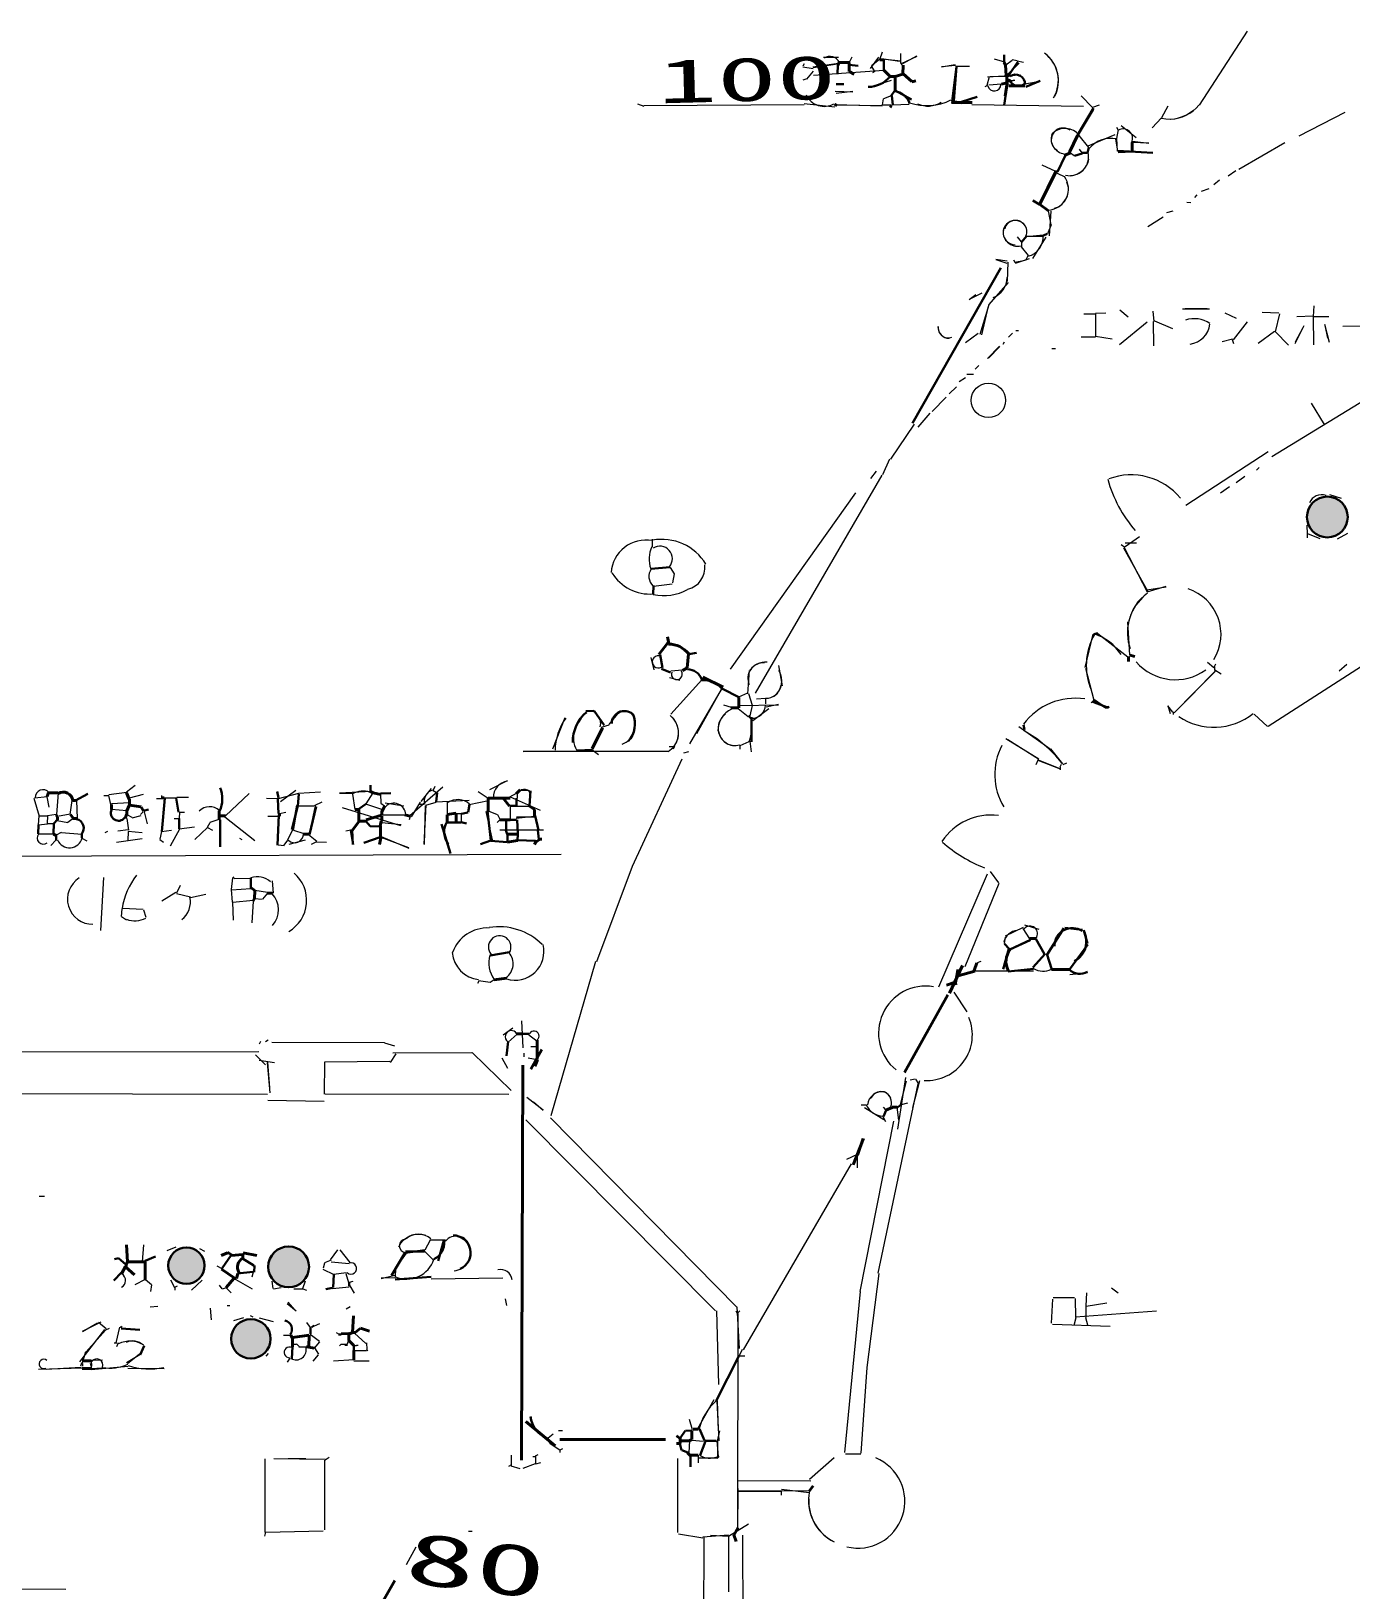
# Model space of a CAD drawing. Header units: millimetres. Extents: x -23299 to 140949, y -27274 to 87783.
# Drawn here: x 46110 to 63551, y 22168 to 42758 of the extents above; entities that cross this region are included whole.
import ezdxf

# ---------------------------------------------------------------- set-up
doc = ezdxf.new("R2010")
doc.units = ezdxf.units.MM
for name, color, linetype, lineweight in [('A_MED', 9, 'CONTINUOUS', 20), ('A_THIN', 8, 'CONTINUOUS', 15), ('P_LEADER', 140, 'CONTINUOUS', 20), ('P_NOMARK', 6, 'CONTINUOUS', 35), ('P_R', 5, 'CONTINUOUS', 40), ('P_SIZE', 140, 'CONTINUOUS', 13), ('SYM', 4, 'CONTINUOUS', 25), ('TEXT_SHAPE', 7, 'CONTINUOUS', 30)]:
    doc.layers.add(name, color=color, linetype=linetype, lineweight=lineweight)
doc.styles.add('JP', font='msgothic.ttc')

msp = doc.modelspace()

# ---------------------------------------------------------------- hatches: boundary and pattern name
at = {"layer": 'TEXT_SHAPE'}
h = msp.add_hatch(color=7, dxfattribs=at)
h.dxf.hatch_style = 1
edge = h.paths.add_edge_path()
edge.add_arc((63240, 36340), 269, 0, 360)
h = msp.add_hatch(color=7, dxfattribs=at)
h.dxf.hatch_style = 1
edge = h.paths.add_edge_path()
edge.add_arc((48162, 26450), 240, 0, 360)
h = msp.add_hatch(color=7, dxfattribs=at)
h.dxf.hatch_style = 1
edge = h.paths.add_edge_path()
edge.add_arc((49513, 26434), 270, 0, 360)
h = msp.add_hatch(color=7, dxfattribs=at)
h.dxf.hatch_style = 1
edge = h.paths.add_edge_path()
edge.add_arc((49014, 25483), 260, 0, 360)

# ---------------------------------------------------------------- linework, layer by layer
at = {"layer": 'A_MED', "lineweight": 20}
for p, q in [((57357, 42483), (57322, 42381)), ((57599, 42464), (57599, 42330)), ((57599, 42464), (57599, 42345)), ((57815, 42422), (57608, 42327)), ((57812, 42427), (57625, 42326)), ((56778, 42332), (56439, 42282)), ((56767, 42323), (56445, 42273)), ((56449, 42175), (57378, 42241)), ((56956, 42413), (56920, 42346)), ((57308, 42413), (57200, 42267)), ((57323, 42386), (57215, 42300)), ((57260, 42224), (57227, 42206)), ((58323, 42315), (58140, 42282)), ((58326, 42303), (58140, 42286)), ((58327, 42294), (58513, 42294)), ((58327, 42294), (58513, 42294)), ((57474, 42106), (57177, 42013)), ((56970, 41954), (56735, 41962)), ((56970, 41960), (56750, 41937)), ((57370, 41864), (57356, 41784)), ((57478, 41903), (57376, 41865)), ((57359, 41783), (57478, 41783)), ((57715, 41791), (57495, 41780)), ((60223, 41780), (60137, 41748)), ((61049, 41615), (60926, 41482)), ((61133, 41767), (61049, 41613)), ((60432, 41389), (60077, 41237)), ((60474, 41459), (60453, 41341)), ((60455, 41492), (60473, 41458)), ((60516, 41512), (60715, 41353)), ((60439, 41338), (60467, 41175)), ((60454, 41340), (60463, 41175)), ((60660, 41292), (60881, 41281)), ((60667, 41306), (60881, 41277)), ((59845, 41151), (59896, 41117)), ((60660, 41177), (60932, 41153)), ((59670, 40884), (59773, 40836)), ((59198, 39979), (59197, 39911)), ((59486, 40047), (59262, 40047)), ((59486, 40064), (59266, 40042)), ((59519, 40039), (59345, 39755)), ((59194, 39908), (59285, 39794)), ((59284, 39790), (59250, 39728)), ((57781, 37567), (57466, 37103)), ((57452, 37103), (57362, 36896)), ((55685, 34013), (57358, 36891)), ((61947, 36740), (61830, 36654)), ((60759, 36076), (60567, 35948)), ((60548, 35933), (60866, 35354)), ((60554, 35937), (60861, 35353)), ((60717, 35996), (60569, 35996)), ((54555, 35674), (54606, 35590)), ((54583, 35451), (54334, 35424)), ((54609, 35588), (54585, 35469)), ((60601, 34957), (60627, 34515)), ((60143, 34791), (60036, 34350)), ((54299, 34485), (54338, 34320)), ((54684, 34181), (54546, 34217)), ((54717, 34316), (54564, 34302)), ((54974, 34191), (54566, 33736)), ((54974, 34190), (54566, 33736)), ((60045, 34343), (60155, 33920)), ((61757, 34301), (61234, 33769)), ((61748, 34362), (61747, 34311)), ((61753, 34320), (61838, 34270)), ((55577, 34012), (55459, 33959)), ((53747, 33599), (53894, 33780)), ((53904, 33785), (54039, 33760)), ((55453, 33810), (55584, 33703)), ((55858, 33804), (55647, 33649)), ((55817, 33938), (55816, 33870)), ((60153, 33920), (60119, 33886)), ((53163, 33687), (52999, 33272)), ((53647, 33564), (53750, 33595)), ((62451, 33574), (62274, 33736)), ((55596, 33372), (55478, 33319)), ((54526, 33244), (52612, 33242)), ((54596, 33289), (54529, 33237)), ((59414, 33129), (59710, 33015)), ((59793, 33088), (59744, 33067)), ((51443, 32781), (51422, 32731)), ((52403, 32857), (52168, 32737)), ((50187, 32690), (50357, 32691)), ((50358, 32680), (50386, 32475)), ((50625, 32698), (50531, 32550)), ((50544, 32547), (50752, 32476)), ((50728, 32679), (50731, 32560)), ((50733, 32558), (50778, 32524)), ((50787, 32566), (51036, 32524)), ((51252, 32574), (51131, 32378)), ((51325, 32537), (51301, 32016)), ((51460, 32567), (51321, 32528)), ((51424, 32729), (51475, 32697)), ((51457, 32579), (51898, 32601)), ((51610, 32577), (51609, 32407)), ((52153, 32591), (51899, 32538)), ((52019, 32716), (52151, 32627)), ((52840, 32462), (52446, 32640)), ((52533, 32679), (52533, 32628)), ((52576, 32731), (52695, 32728)), ((50994, 32262), (50224, 32499)), ((50745, 32407), (51050, 32407)), ((50745, 32407), (51050, 32407)), ((51317, 32526), (51304, 32015)), ((51728, 32424), (51795, 32424)), ((52121, 32450), (52201, 32074)), ((52152, 32460), (52271, 32411)), ((52303, 32339), (52269, 32305)), ((52274, 32409), (52308, 32341)), ((52440, 32526), (52439, 32339)), ((52761, 32384), (52521, 32357)), ((52761, 32373), (52524, 32373)), ((50354, 32206), (50269, 32188)), ((50743, 32303), (50999, 32277)), ((50730, 32110), (51097, 31976)), ((50734, 32119), (51100, 31967)), ((52539, 32066), (52800, 32066)), ((53115, 31882), (45491, 31856)), ((47067, 31576), (47028, 30877)), ((59221, 30917), (58981, 30801)), ((59218, 30903), (59302, 30767)), ((59240, 30954), (59428, 30895)), ((58981, 30789), (58970, 30704)), ((53567, 30467), (52979, 28429)), ((58562, 30346), (59358, 30346)), ((58579, 30346), (59019, 30346)), ((58663, 30468), (58612, 30450)), ((59839, 30297), (60070, 30321)), ((52175, 30191), (52023, 30214)), ((52227, 30226), (52177, 30192)), ((52474, 29588), (52348, 29496)), ((52534, 29507), (52416, 29403)), ((52688, 29501), (52793, 29421)), ((50929, 29249), (50855, 29135)), ((49077, 29235), (49208, 29103)), ((49228, 29134), (49264, 28734)), ((52332, 29194), (52404, 29058)), ((52679, 29194), (52797, 29173)), ((49237, 28636), (49983, 28625)), ((57125, 28540), (57378, 28381)), ((57366, 28422), (57400, 28354)), ((57368, 28542), (57402, 28508)), ((56948, 27795), (55520, 25339)), ((51396, 26276), (52345, 26288)), ((60389, 26158), (60475, 26092)), ((59608, 26006), (59590, 25689)), ((59898, 26023), (59616, 26025)), ((59916, 25767), (59910, 26017)), ((60058, 26091), (60047, 25921)), ((60324, 25953), (60052, 25910)), ((55423, 25852), (55440, 25819)), ((55438, 25905), (55466, 25354)), ((55450, 25819), (55447, 22994)), ((59894, 25662), (59921, 25766)), ((60981, 25848), (59914, 25769)), ((60042, 25765), (60072, 25668)), ((60050, 25921), (60049, 25767)), ((60370, 25646), (59608, 25674)), ((55270, 24859), (55511, 25347)), ((55133, 24677), (54917, 24294)), ((55172, 24658), (55198, 24136)), ((55177, 24663), (55188, 24270)), ((54808, 24424), (54845, 24284)), ((54811, 24134), (54800, 23981)), ((54841, 24145), (54994, 24131)), ((52740, 23931), (52774, 23931)), ((54937, 23913), (55183, 23913)), ((52450, 23814), (52417, 23797)), ((52842, 23845), (52774, 23827)), ((56397, 23473), (55449, 23474)), ((56028, 23499), (56391, 23455)), ((55449, 23471), (55446, 22990)), ((55453, 23471), (56024, 23471)), ((55327, 22876), (55592, 23041)), ((46567, 22171), (42061, 22187))]:
    msp.add_line(p, q, dxfattribs=at)
for centre, radius, start, end in [((56591, 42027), 262, 204.9895, 298.7929), ((57947, 42497), 722, 251.5905, 296.2603), ((57963, 42090), 321, 244.4472, 302.8078), ((60542, 41342), 125, 335.9582, 119.7979), ((59836, 41098), 249, 256.8697, 13.5231), ((59831, 41114), 263, 272.9456, 349.596), ((59540, 40674), 279, 273.0544, 35.9942), ((59147, 40110), 193, 167.5046, 284.0607), ((59115, 40097), 160, 21.2675, 269.3258), ((59120, 40110), 149, 336.7607, 164.9636), ((54655, 35785), 378, 154.4372, 199.8629), ((54418, 35790), 166, 319.573, 122.5739), ((54446, 35555), 172, 145.1126, 226.3185), ((60872, 34381), 818, 150.3334, 203.3544), ((55785, 34210), 203, 85.2845, 204.3216), ((54643, 34264), 71.7, 158.3783, 32.808), ((55782, 34175), 249, 303.9, 33.6216), ((53475, 33620), 162, 341.8225, 101.5163), ((55642, 33854), 171, 265.6167, 359.4065), ((53807, 33237), 774, 144.8438, 178.4572), ((53657, 33432), 381, 122.282, 207.6479), ((53823, 33591), 271, 290.7441, 36.606), ((54374, 33488), 292, 318.1502, 51.7661), ((54375, 33488), 292, 322.7218, 51.8443), ((55418, 33549), 229, 124.4972, 263.0604), ((55178, 33557), 458, 336.5458, 15.5744), ((59666, 32938), 821, 152.2714, 211.3933), ((52428, 32640), 210, 95.7891, 183.3912), ((52629, 32657), 85.7, 351.6571, 133.6955), ((50903, 32402), 157, 1.9196, 134.814), ((51445, 32589), 142, 98.345, 198.1915), ((51748, 32374), 233, 48.4966, 124.129), ((58796, 31625), 778, 82.8854, 146.447), ((59311, 30836), 100, 321.8692, 140.3804), ((52302, 30659), 149, 330.2731, 220.5457), ((59160, 30682), 198, 95.309, 168.5349), ((52542, 30453), 384, 164.8195, 215.4239), ((52256, 30437), 224, 306.0668, 40.4345), ((59485, 30595), 254, 239.5131, 295.3901), ((52456, 29474), 81.2, 28.7376, 232.9038), ((52758, 29485), 64.8, 305.8013, 154.7505), ((57361, 28546), 202, 82.9432, 171.9908), ((57340, 28604), 145, 23.5569, 157.9862), ((57322, 28602), 158, 340.1053, 65.9675), ((55693, 24088), 785, 132.5496, 165.3783), ((55082, 24183), 276, 239.3903, 289.9126), ((56996, 23349), 613, 168.577, 243.4197), ((56984, 23340), 598, 177.3338, 244.0176)]:
    msp.add_arc(centre, radius, start, end, dxfattribs=at)
at = {"layer": 'A_THIN', "lineweight": 15}
for p, q in [((62182, 42758), (61547, 41780)), ((56327, 42329), (56309, 42296)), ((56310, 42289), (56447, 42266)), ((56443, 42229), (56359, 42126)), ((56583, 42413), (56779, 42413)), ((57215, 42291), (57256, 42224)), ((57355, 42392), (57610, 42365)), ((57381, 42391), (57584, 42363)), ((57601, 42346), (57618, 42312)), ((56360, 42128), (56309, 42111)), ((59985, 41902), (60137, 41749)), ((60019, 41765), (58544, 41785)), ((63472, 41683), (62864, 41372)), ((59955, 41380), (60085, 41222)), ((59961, 41201), (59997, 41152)), ((62070, 40934), (62677, 41286)), ((59469, 40991), (59646, 40907)), ((61814, 40791), (61742, 40727)), ((62031, 40915), (61930, 40844)), ((61517, 40595), (61483, 40561)), ((61674, 40676), (61572, 40642)), ((59549, 40386), (59584, 40199)), ((59585, 40381), (59565, 40055)), ((61200, 40380), (61116, 40359)), ((61385, 40498), (61436, 40497)), ((59590, 40199), (59541, 40079)), ((61072, 40303), (60870, 40175)), ((59140, 40041), (59193, 39975)), ((64459, 38326), (62506, 37134)), ((58201, 37924), (58017, 37734)), ((57987, 37714), (57828, 37527)), ((63026, 37846), (63199, 37562)), ((62458, 37199), (61371, 36491)), ((57277, 36945), (57203, 36847)), ((62151, 36876), (62034, 36790)), ((62339, 36996), (62305, 36961)), ((57006, 36661), (55350, 34332)), ((54319, 36048), (54318, 35946)), ((60517, 35977), (60566, 35941)), ((61107, 35421), (60855, 35347)), ((61109, 35414), (60855, 35372)), ((60605, 34488), (60207, 34797)), ((64116, 34641), (62458, 33574)), ((61657, 34423), (61741, 34353)), ((61763, 34397), (61745, 34363)), ((55598, 34313), (55579, 34006)), ((55988, 34380), (56037, 34110)), ((61756, 34302), (61216, 33754)), ((54816, 33342), (55232, 34062)), ((54909, 33482), (55232, 34066)), ((55592, 34009), (55639, 33855)), ((55260, 33860), (55362, 33828)), ((55461, 33850), (55986, 33860)), ((55637, 33851), (55609, 33714)), ((55698, 33937), (55816, 33945)), ((55987, 33865), (55824, 33827)), ((61127, 33845), (61195, 33760)), ((61132, 33850), (61165, 33744)), ((59165, 33574), (59577, 33276)), ((61203, 33766), (61203, 33732)), ((55608, 33378), (55624, 33240)), ((58992, 33415), (59426, 33145)), ((59016, 33402), (59423, 33147)), ((53324, 33246), (52612, 33239)), ((53521, 33267), (53607, 33201)), ((54544, 33308), (54611, 33308)), ((54614, 33307), (54596, 33273)), ((54798, 33239), (54730, 33221)), ((55475, 33325), (55475, 33274)), ((59580, 33278), (59739, 33080)), ((54710, 33139), (54055, 31724)), ((59420, 33137), (59388, 33068)), ((59419, 33131), (59703, 33019)), ((59724, 33070), (59706, 33036)), ((59709, 33035), (59709, 33001)), ((51116, 32395), (51550, 32774)), ((51398, 32755), (51258, 32580)), ((50608, 32714), (50187, 32690)), ((51305, 32544), (51237, 32540)), ((52520, 32688), (52434, 32638)), ((51121, 32389), (51105, 32338)), ((51795, 32424), (51795, 32305)), ((52524, 32521), (52693, 32518)), ((52879, 32202), (52303, 32202)), ((54053, 31725), (53581, 30463)), ((58743, 31622), (58101, 30128)), ((58783, 31655), (58895, 31508)), ((58900, 31499), (58451, 30396)), ((52025, 30210), (52007, 30176)), ((58305, 30062), (58478, 29804)), ((52612, 29326), (52597, 29684)), ((49118, 29276), (45501, 29272)), ((49142, 29411), (49124, 29377)), ((49242, 29427), (49209, 29409)), ((50782, 29393), (49291, 29397)), ((50782, 29394), (50912, 29355)), ((50888, 29261), (51934, 29268)), ((51939, 29264), (52452, 28765)), ((52620, 29258), (52620, 29207)), ((52713, 29343), (52798, 29343)), ((49326, 29129), (49123, 29162)), ((49233, 29139), (49259, 28798)), ((49985, 29139), (49983, 28714)), ((50849, 29146), (49985, 29137)), ((57827, 28850), (57298, 26349)), ((57566, 28253), (57670, 28935)), ((57673, 28887), (57593, 28579)), ((57725, 28905), (57792, 28917)), ((57851, 28893), (57759, 28536)), ((57798, 28913), (57836, 28850)), ((44749, 28726), (49234, 28715)), ((52423, 28713), (49996, 28714)), ((52660, 28678), (52877, 28507)), ((52747, 28615), (52876, 28506)), ((57080, 28576), (57148, 28576)), ((57551, 28542), (57573, 28372)), ((57690, 28595), (57606, 28575)), ((52647, 28375), (55154, 25853)), ((52974, 28401), (55435, 25903)), ((57507, 28357), (57063, 26110)), ((57025, 27917), (56887, 27852)), ((57025, 27912), (57028, 27742)), ((46217, 27370), (46285, 27370)), ((57312, 26346), (57154, 25104)), ((57066, 26109), (56860, 23982)), ((55169, 25854), (55192, 24878)), ((55476, 25853), (55442, 25819)), ((55456, 25258), (55541, 25258)), ((57155, 25104), (57076, 23972)), ((52941, 24168), (52964, 24100)), ((53010, 24223), (52943, 24171)), ((52968, 24102), (53095, 24015)), ((53081, 24271), (53131, 24271)), ((55172, 24135), (55191, 23931)), ((55205, 24269), (55177, 24132)), ((55180, 24135), (55180, 23924)), ((49199, 23898), (49197, 22927)), ((49996, 23888), (49319, 23898)), ((49742, 23897), (49505, 23898)), ((50047, 23914), (49995, 23881)), ((52452, 23948), (52452, 23812)), ((52807, 23951), (52773, 23933)), ((52774, 23931), (52774, 23829)), ((53096, 24016), (53096, 23982)), ((53131, 24031), (53098, 24013)), ((54652, 23901), (54654, 22926)), ((54926, 23947), (54925, 23845)), ((56722, 23912), (56397, 23627)), ((56874, 23964), (57077, 23964)), ((49989, 23880), (49989, 22961)), ((52450, 23807), (52569, 23772)), ((52773, 23832), (52607, 23771)), ((55449, 23505), (55449, 23471)), ((55453, 23610), (56415, 23608)), ((56024, 23471), (56024, 23420)), ((49208, 22929), (49192, 22878)), ((49969, 22943), (49212, 22925)), ((54664, 22906), (54986, 22853)), ((54999, 22871), (54984, 18876)), ((54989, 22869), (55326, 22895)), ((55090, 22888), (55327, 22876)), ((55327, 22875), (55324, 22143)), ((55327, 22871), (55324, 22143)), ((55527, 18909), (55514, 22891)), ((51193, 22732), (51065, 22497))]:
    msp.add_line(p, q, dxfattribs=at)
for centre, radius, start, end in [((56668, 42290), 135, 25.2166, 124.5189), ((61154, 42082), 485, 257.6434, 311.1509), ((61144, 42114), 519, 272.821, 320.249), ((59749, 41321), 158, 54.4545, 241.8355), ((59793, 41338), 203, 164.5226, 261.823), ((59775, 41232), 241, 45.2691, 137.7515), ((60381, 40962), 380, 78.605, 138.8417), ((59564, 40664), 255, 286.2425, 23.0853), ((60648, 36055), 842, 39.4689, 110.6171), ((62001, 37290), 1722, 195.2121, 220.9822), ((54234, 35576), 460, 79.8364, 176.0827), ((54445, 35363), 682, 31.2902, 100.4474), ((54720, 35673), 295, 283.1425, 6.9172), ((54285, 35905), 583, 211.2064, 274.6273), ((54463, 36007), 705, 259.2818, 297.2861), ((61233, 34813), 635, 132.5816, 199.4635), ((61194, 34852), 585, 124.3316, 169.6004), ((61208, 34793), 627, 327.8866, 72.2705), ((59958, 34170), 658, 32.4277, 72.1412), ((54398, 34426), 79.5, 80.6197, 301.2321), ((55825, 34148), 275, 87.8673, 142.7186), ((61232, 34874), 684, 220.7221, 305.9995), ((55818, 34151), 206, 269.7041, 348.3409), ((55499, 33519), 313, 115.077, 181.3143), ((59909, 33089), 857, 81.5609, 143.14), ((61742, 34389), 827, 235.6785, 308.7647), ((55411, 33538), 217, 186.6182, 286.8969), ((58447, 32093), 1625, 37.8233, 61.0128), ((50494, 32444), 276, 69.6367, 120.2255), ((59340, 33350), 1761, 227.7521, 249.0153), ((52140, 30421), 490, 87.5232, 160.0944), ((52292, 30116), 811, 45.1619, 99.1811), ((52508, 30601), 379, 252.39, 13.8752), ((52065, 30618), 391, 184.8265, 264.0153), ((57038, 23337), 619, 256.0699, 67.7651)]:
    msp.add_arc(centre, radius, start, end, dxfattribs=at)
at = {"layer": 'P_LEADER', "lineweight": 20}
for p, q in [((56324, 41802), (56733, 41760)), ((56326, 41786), (54208, 41774)), ((56736, 41788), (57359, 41772)), ((56766, 41784), (57359, 41777))]:
    msp.add_line(p, q, dxfattribs=at)
at = {"layer": 'P_LEADER', "lineweight": 15}
for p, q in [((56734, 41803), (56767, 41785)), ((54123, 41799), (54208, 41766)), ((51889, 22944), (51940, 22944))]:
    msp.add_line(p, q, dxfattribs=at)
at = {"layer": 'P_NOMARK', "lineweight": 30}
for p, q in [((58927, 39634), (57757, 37580)), ((58353, 30364), (58338, 30279)), ((58322, 30191), (58339, 30158))]:
    msp.add_line(p, q, dxfattribs=at)
at = {"layer": 'P_NOMARK', "lineweight": 40}
for p, q in [((58419, 30414), (58248, 30051)), ((58345, 30277), (58326, 30192)), ((58581, 30340), (58342, 30276)), ((58323, 30196), (58206, 30156)), ((58224, 30029), (57653, 29002)), ((52860, 29306), (52715, 29045)), ((52608, 29099), (52589, 23881)), ((52648, 24391), (53037, 24070)), ((54494, 24152), (53097, 24152))]:
    msp.add_line(p, q, dxfattribs=at)
at = {"layer": 'P_NOMARK', "lineweight": 30}
msp.add_arc((53062, 24498), 355, 186.3623, 250.3043, dxfattribs=at)
at = {"layer": 'P_R', "lineweight": 40}
msp.add_line((50221, 21079), (50917, 22289), dxfattribs=at)
at = {"layer": 'SYM', "lineweight": 20}
for centre, radius, start, end in [((59219, 40041), 265, 283.9743, 4.9448), ((52419, 29157), 62.6, 112.5294, 112.5294), ((57382, 28684), 261, 204.7087, 266.785)]:
    msp.add_arc(centre, radius, start, end, dxfattribs=at)
at = {"layer": 'SYM', "lineweight": 15}
for centre, radius, start, end in [((57933, 29520), 624, 80.5843, 230.9568), ((57947, 29498), 602, 266.6781, 22.6931)]:
    msp.add_arc(centre, radius, start, end, dxfattribs=at)
at = {"layer": 'TEXT_SHAPE', "lineweight": 30}
for p, q in [((58971, 42447), (58971, 42345)), ((56769, 42311), (56768, 42192)), ((56922, 42315), (57040, 42299)), ((57379, 42379), (57378, 42243)), ((58341, 42292), (58283, 41833)), ((58338, 42293), (58304, 41836)), ((59152, 42354), (59032, 42179)), ((56751, 42056), (56852, 42056)), ((59022, 42127), (58970, 41782)), ((59446, 42103), (59255, 42024)), ((57526, 41973), (57477, 41903)), ((57486, 41903), (57498, 41784)), ((57527, 41973), (57743, 41857)), ((58612, 41889), (58407, 41825)), ((60087, 41220), (60071, 41152)), ((59775, 41113), (59675, 40898)), ((59899, 41112), (60002, 41144)), ((59999, 41153), (60067, 41153)), ((60473, 41176), (60933, 41152)), ((60474, 41162), (60660, 41170)), ((59264, 40048), (59202, 39975)), ((59538, 40079), (59487, 40061)), ((54554, 35678), (54300, 35655)), ((54333, 35436), (54332, 35317)), ((60207, 34804), (60156, 34791)), ((54423, 34518), (54454, 34348)), ((54905, 34547), (54804, 34530)), ((54442, 34336), (54560, 34285)), ((55249, 34071), (55464, 33961)), ((53546, 33781), (53444, 33777)), ((53683, 33589), (53552, 33778)), ((60139, 33898), (60350, 33818)), ((60159, 33927), (60305, 33823)), ((60306, 33819), (60357, 33831)), ((55591, 33712), (55625, 33678)), ((55629, 33697), (55628, 33372)), ((59226, 33596), (59237, 33528)), ((53527, 33266), (53324, 33254)), ((50594, 32799), (50594, 32713)), ((46858, 32684), (46698, 32593)), ((47875, 32628), (47839, 32186)), ((48028, 32628), (48058, 32440)), ((49360, 32714), (49377, 32629)), ((49371, 32611), (49379, 32424)), ((49649, 32679), (49634, 32526)), ((50537, 32551), (50438, 32479)), ((50865, 32692), (50729, 32689)), ((51478, 32696), (51462, 32576)), ((51901, 32543), (51887, 32440)), ((52525, 32628), (52524, 32526)), ((52710, 32723), (52698, 32526)), ((46457, 32342), (46408, 32289)), ((47663, 32475), (47595, 32457)), ((48068, 32357), (48068, 32220)), ((48607, 32339), (48606, 31982)), ((49385, 32407), (49367, 32003)), ((49634, 32526), (49557, 32212)), ((49626, 32527), (49567, 32205)), ((49877, 32515), (49789, 32148)), ((51881, 32435), (51796, 32420)), ((52143, 32457), (52187, 32067)), ((52388, 32339), (52387, 32202)), ((52439, 32339), (52523, 32339)), ((52440, 32526), (52524, 32526)), ((52531, 32339), (52543, 32152)), ((52770, 32392), (52814, 32203)), ((46205, 32272), (46204, 32153)), ((46408, 32289), (46407, 32153)), ((46441, 32136), (46441, 32068)), ((46780, 32153), (46780, 32102)), ((50334, 32199), (50365, 32015)), ((50352, 32203), (50360, 32015)), ((50538, 32319), (50589, 32257)), ((50592, 32256), (50727, 32253)), ((51534, 32282), (51653, 31893)), ((51609, 32305), (51727, 32305)), ((51727, 32305), (51795, 32305)), ((51795, 32307), (51863, 32289)), ((52384, 32201), (52400, 32150)), ((52404, 32151), (52404, 32049)), ((52540, 32151), (52539, 32066)), ((52807, 32202), (52819, 32082)), ((50723, 32112), (50506, 32035)), ((52183, 32067), (52047, 32018)), ((52183, 32064), (52403, 32045)), ((52539, 32069), (52777, 32061)), ((49014, 31574), (49013, 31437)), ((59538, 30561), (59760, 30907)), ((59769, 30913), (60006, 30886)), ((58975, 30702), (59037, 30635)), ((59316, 30756), (59042, 30626)), ((59314, 30752), (59042, 30625)), ((59389, 30769), (59504, 30563)), ((60074, 30693), (59831, 30364)), ((60021, 30878), (60070, 30706)), ((52430, 30591), (52177, 30548)), ((59030, 30637), (58957, 30367)), ((59510, 30568), (59349, 30388)), ((59535, 30569), (59598, 30364)), ((59359, 30371), (59020, 30337)), ((52613, 29513), (52697, 29513)), ((52413, 29411), (52390, 29224)), ((57408, 28506), (57374, 28420)), ((57607, 28574), (57557, 28538)), ((51562, 26784), (51489, 26515)), ((47754, 26573), (47615, 26512)), ((48753, 26587), (48633, 26418)), ((51051, 26625), (50874, 26320)), ((51312, 26655), (51058, 26620)), ((51308, 26637), (51058, 26637)), ((47304, 26358), (47204, 26254)), ((47212, 26537), (47263, 26549)), ((47263, 26547), (47362, 26464)), ((49041, 26369), (48838, 26346)), ((48902, 26546), (49052, 26450)), ((49061, 26450), (49058, 26365)), ((50092, 26155), (50006, 26140)), ((50111, 26331), (50101, 26160)), ((50311, 26229), (50311, 26178)), ((51398, 26301), (50923, 26268)), ((47290, 25648), (47307, 25631)), ((47299, 25620), (47546, 25604)), ((49800, 25633), (49800, 25548)), ((47603, 25391), (47551, 25274)), ((49565, 25378), (49554, 25224)), ((50375, 25395), (50375, 25327)), ((55462, 25255), (55163, 24664)), ((54685, 24100), (54707, 24014)), ((54752, 24269), (54687, 24171)), ((54842, 24272), (54757, 24268)), ((54945, 24295), (55009, 24141)), ((55020, 24131), (54950, 23945)), ((55011, 24135), (55164, 24135)), ((54710, 24012), (54790, 23980)), ((54824, 23947), (54823, 23794))]:
    msp.add_line(p, q, dxfattribs=at)
at = {"layer": 'TEXT_SHAPE', "lineweight": 40}
for p, q in [((56788, 42344), (56770, 42310)), ((56786, 42345), (56921, 42345)), ((56921, 42345), (56921, 42311)), ((56921, 42311), (56921, 42226)), ((56921, 42227), (56988, 42191)), ((57328, 42379), (57379, 42379)), ((57378, 42243), (57462, 42158)), ((57633, 42311), (57632, 42192)), ((58968, 42343), (58986, 42310)), ((58985, 42310), (58995, 42174)), ((57462, 42158), (57530, 42158)), ((57632, 42192), (57529, 42161)), ((57530, 42158), (57529, 41971)), ((57636, 42196), (57750, 42095)), ((57751, 42091), (57802, 42103)), ((59003, 42075), (58935, 42056)), ((59011, 42071), (58982, 41900)), ((59004, 42174), (59038, 42174)), ((59004, 42157), (59004, 42106)), ((59004, 42106), (59055, 42106)), ((59004, 42106), (59004, 42072)), ((59029, 42038), (59241, 42038)), ((58409, 41813), (58273, 41829)), ((58274, 41817), (58545, 41817)), ((56729, 41795), (56759, 41774)), ((57480, 41782), (57462, 41748)), ((60141, 41719), (59944, 41389)), ((60150, 41741), (59953, 41406)), ((59949, 41408), (59949, 41374)), ((59937, 41380), (59834, 41159)), ((60660, 41289), (60660, 41170)), ((59848, 41150), (59764, 41115)), ((59653, 40899), (59439, 40473)), ((59647, 40895), (59439, 40472)), ((59642, 40898), (59676, 40898)), ((59350, 40520), (59435, 40469)), ((59436, 40471), (59553, 40384)), ((54525, 34676), (54407, 34522)), ((54518, 34755), (54536, 34670)), ((54799, 34534), (54781, 34347)), ((60613, 34498), (60613, 34430)), ((60630, 34514), (60697, 34496)), ((54784, 34348), (54717, 34314)), ((54987, 34226), (55256, 34090)), ((55359, 33819), (55461, 33819)), ((55461, 33955), (55461, 33853)), ((55461, 33853), (55461, 33819)), ((53661, 33557), (53523, 33276)), ((46338, 32699), (46321, 32647)), ((46342, 32697), (46461, 32697)), ((46663, 32595), (46697, 32595)), ((47171, 32544), (47171, 32476)), ((47371, 32695), (47405, 32611)), ((47409, 32561), (47408, 32527)), ((47409, 32612), (47409, 32561)), ((47832, 32629), (47866, 32629)), ((50595, 32716), (50629, 32698)), ((50628, 32697), (50729, 32676)), ((52152, 32594), (52151, 32458)), ((52152, 32628), (52220, 32628)), ((52152, 32628), (52152, 32594)), ((52220, 32628), (52355, 32628)), ((52350, 32624), (52434, 32521)), ((52355, 32628), (52440, 32628)), ((52521, 32683), (52572, 32734)), ((46440, 32407), (46457, 32373)), ((46459, 32374), (46459, 32340)), ((46630, 32409), (46666, 32360)), ((46662, 32357), (46713, 32357)), ((47370, 32409), (47353, 32358)), ((47374, 32459), (47374, 32408)), ((47404, 32529), (47375, 32458)), ((47409, 32532), (47562, 32510)), ((47562, 32505), (47595, 32459)), ((48594, 32391), (48593, 32339)), ((48594, 32459), (48594, 32391)), ((48594, 32391), (48678, 32391)), ((49390, 32424), (49390, 32390)), ((50390, 32475), (50440, 32475)), ((50440, 32475), (50440, 32322)), ((50742, 32400), (50536, 32340)), ((50745, 32458), (50745, 32407)), ((50745, 32390), (50745, 32322)), ((50784, 32524), (50749, 32456)), ((51050, 32406), (51117, 32388)), ((51727, 32428), (51608, 32411)), ((51609, 32407), (51609, 32305)), ((51728, 32424), (51727, 32305)), ((52303, 32339), (52388, 32339)), ((52388, 32339), (52439, 32339)), ((52693, 32524), (52761, 32474)), ((52761, 32475), (52761, 32390)), ((46406, 32151), (46440, 32133)), ((49711, 32152), (49778, 32152)), ((50443, 32320), (50356, 32202)), ((50440, 32322), (50541, 32322)), ((50737, 32323), (50724, 32254)), ((50727, 32254), (50727, 32101)), ((52404, 32151), (52540, 32151)), ((50730, 32100), (50715, 32015)), ((52539, 32068), (52404, 32046)), ((52779, 32048), (52761, 32014)), ((52828, 32081), (52779, 32045)), ((52827, 32083), (52861, 32083)), ((49016, 31441), (49065, 31405)), ((49061, 31302), (49043, 31269)), ((49064, 31403), (49063, 31301)), ((49233, 31369), (49301, 31369)), ((59309, 30771), (59394, 30771)), ((58610, 30449), (58575, 30347)), ((59595, 30363), (59833, 30363)), ((52395, 30249), (52226, 30226)), ((52528, 29513), (52596, 29513)), ((52798, 29343), (52797, 29173)), ((52798, 29428), (52798, 29343)), ((52802, 29171), (52767, 29086)), ((57488, 28539), (57404, 28504)), ((57487, 28542), (57555, 28542)), ((57110, 28128), (56975, 27783)), ((57108, 28129), (57031, 27911)), ((47372, 26723), (47383, 26502)), ((48621, 26583), (48704, 26620)), ((48707, 26626), (48758, 26593)), ((48907, 26597), (48755, 26583)), ((48907, 26604), (48907, 26553)), ((48910, 26620), (49093, 26586)), ((47359, 26437), (47310, 26351)), ((47363, 26432), (47478, 26327)), ((47365, 26468), (47365, 26434)), ((47384, 26501), (47366, 26467)), ((47382, 26502), (47585, 26502)), ((47585, 26502), (47619, 26502)), ((47619, 26502), (47618, 26264)), ((48627, 26405), (48794, 26291)), ((48787, 26280), (48687, 26160)), ((48787, 26280), (48821, 26280)), ((48840, 26348), (48822, 26280)), ((50368, 25787), (50356, 25565)), ((50206, 25551), (50308, 25555)), ((50308, 25548), (50308, 25463)), ((50358, 25567), (50309, 25547)), ((50359, 25565), (50393, 25565)), ((50459, 25619), (50391, 25567)), ((50580, 25584), (50463, 25622)), ((49543, 25530), (49561, 25496)), ((49783, 25532), (49562, 25501)), ((49563, 25497), (49562, 25412)), ((49562, 25412), (49562, 25378)), ((49748, 25378), (49782, 25378)), ((49781, 25374), (49849, 25358)), ((49783, 25531), (49782, 25378)), ((50308, 25463), (50375, 25395)), ((50375, 25327), (50374, 25208)), ((46783, 25192), (46900, 25192)), ((46783, 25090), (46900, 25090)), ((54637, 24201), (54687, 24165)), ((54638, 24101), (54689, 24101)), ((54689, 24169), (54689, 24135)), ((54689, 24135), (54808, 24135)), ((54689, 24135), (54689, 24101)), ((54840, 24154), (54807, 24136)), ((54842, 24271), (54842, 24152)), ((54859, 24288), (54927, 24288)), ((54786, 23977), (54820, 23943)), ((54824, 23947), (54926, 23947)), ((55177, 23927), (55194, 23910)), ((56446, 23540), (56394, 23473)), ((55397, 22893), (55427, 22806)), ((55452, 22991), (55398, 22891))]:
    msp.add_line(p, q, dxfattribs=at)
at = {"layer": 'TEXT_SHAPE', "lineweight": 15}
for p, q in [((58839, 42392), (58973, 42353)), ((59073, 42373), (58990, 42307)), ((59166, 42336), (58993, 42163)), ((59141, 42367), (59074, 42379)), ((59141, 42365), (59226, 42347)), ((59055, 42106), (59088, 42106)), ((59111, 42106), (59088, 42106)), ((58859, 39747), (59007, 39723)), ((59016, 39706), (59009, 39451)), ((59092, 39739), (59110, 39706)), ((59248, 39727), (59112, 39702)), ((59024, 39438), (58761, 39143)), ((58593, 39276), (58507, 39209)), ((58676, 39299), (58508, 39213)), ((58766, 39143), (58649, 38749)), ((60176, 39034), (60311, 39038)), ((58624, 38766), (58459, 38641)), ((59078, 38767), (59027, 38716)), ((59125, 38805), (59159, 38805)), ((58908, 38596), (58747, 38433)), ((58910, 38594), (58762, 38437)), ((58970, 38652), (58952, 38619)), ((59598, 38566), (59649, 38566)), ((61983, 38684), (61999, 38632)), ((58633, 38343), (58584, 38291)), ((58460, 38177), (58376, 38125)), ((58478, 38226), (58563, 38226)), ((58338, 38060), (58242, 37968)), ((63268, 36636), (63422, 36590)), ((62968, 36233), (62974, 36115)), ((62978, 36122), (63142, 36058)), ((63505, 36122), (63372, 36049)), ((63497, 34390), (63395, 34305)), ((47485, 32795), (47369, 32706)), ((47070, 32663), (47138, 32663)), ((48036, 32639), (48188, 32639)), ((49934, 32704), (49645, 32688)), ((46222, 32391), (46324, 32391)), ((46324, 32391), (46323, 32289)), ((46442, 32412), (46324, 32391)), ((47590, 32446), (47556, 32412)), ((48001, 32357), (48068, 32357)), ((48069, 32442), (48136, 32442)), ((47120, 32185), (47086, 32167)), ((47390, 32208), (47254, 32188)), ((47390, 32191), (47577, 32174)), ((47967, 32198), (47831, 32183)), ((48270, 32244), (48068, 32218)), ((48441, 32238), (48508, 32202)), ((46436, 32072), (46370, 32002)), ((46778, 32098), (46845, 32063)), ((48862, 32099), (48896, 32081)), ((49879, 32051), (49812, 32015)), ((49880, 32051), (50015, 32043)), ((48774, 31588), (48790, 31571)), ((48794, 31564), (49014, 31571)), ((48024, 31380), (47835, 31263)), ((48079, 31473), (48031, 31369)), ((48419, 31353), (48218, 31310)), ((51381, 26792), (51584, 26793)), ((48024, 26695), (47904, 26645)), ((48334, 26677), (48401, 26642)), ((47951, 26261), (48005, 26160)), ((48040, 26181), (48006, 26163)), ((48368, 26259), (48227, 26128)), ((48596, 26193), (48632, 26143)), ((48685, 26161), (48752, 26093)), ((49291, 26246), (49304, 26149)), ((49312, 26144), (49413, 26161)), ((49733, 26247), (49695, 26146)), ((50271, 26346), (50304, 26227)), ((49494, 25950), (49613, 25853)), ((49504, 25966), (49592, 25867)), ((49582, 26144), (49701, 26144)), ((52376, 26010), (52390, 25925)), ((47684, 25907), (47785, 25914)), ((48477, 25889), (48487, 25735)), ((48700, 25923), (48734, 25923)), ((48918, 25760), (48784, 25719)), ((49006, 25790), (49040, 25772)), ((49125, 25759), (49308, 25712)), ((50327, 25905), (50275, 25873)), ((49844, 25660), (49813, 25639)), ((49852, 25649), (49819, 25631)), ((49920, 25683), (49852, 25649)), ((50173, 25548), (50206, 25548)), ((50173, 25537), (50206, 25537)), ((49617, 25417), (49651, 25382)), ((50186, 25392), (50206, 25412)), ((50206, 25412), (50257, 25412)), ((50257, 25412), (50291, 25412)), ((50257, 25401), (50291, 25401)), ((50375, 25395), (50409, 25395)), ((50432, 25395), (50409, 25395)), ((46775, 25160), (46763, 25124)), ((46789, 25158), (46788, 25124)), ((46889, 25159), (46899, 25123)), ((46902, 25192), (46901, 25158)), ((46901, 25124), (46901, 25090)), ((46907, 25158), (46907, 25124)), ((49244, 25289), (49210, 25255)), ((49527, 25226), (49494, 25173)), ((46309, 25083), (46767, 25108)), ((46779, 25107), (46900, 25083))]:
    msp.add_line(p, q, dxfattribs=at)
at = {"layer": 'TEXT_SHAPE', "lineweight": 20}
for p, q in [((58748, 42041), (58714, 42023)), ((58771, 42155), (58742, 42040)), ((59190, 42178), (58751, 42151)), ((58935, 42059), (58766, 42046)), ((59004, 42158), (58784, 42156)), ((59446, 42094), (59240, 42057)), ((58859, 39744), (59006, 39695)), ((59299, 39749), (59113, 39690)), ((58759, 39127), (58668, 38745)), ((63064, 39128), (63052, 38991)), ((60023, 39026), (60176, 39026)), ((60176, 39026), (60175, 38719)), ((60499, 39078), (60608, 38985)), ((60935, 39059), (60946, 38923)), ((60940, 38923), (60942, 38600)), ((60958, 38931), (61195, 38829)), ((61328, 39089), (61684, 39089)), ((61362, 39093), (61650, 39093)), ((61885, 39038), (62035, 38965)), ((62179, 38919), (61994, 38679)), ((62378, 39045), (62599, 39036)), ((62610, 39022), (62550, 38786)), ((63055, 38993), (62835, 38985)), ((63054, 38991), (63057, 38616)), ((63055, 38991), (63259, 38991)), ((59988, 38719), (60175, 38719)), ((60176, 38727), (60396, 38696)), ((60861, 38913), (60492, 38613)), ((62542, 38792), (62325, 38634)), ((62551, 38791), (62726, 38611)), ((62931, 38866), (62810, 38628)), ((62918, 38838), (62816, 38651)), ((63202, 38887), (63265, 38648)), ((63212, 38852), (63244, 38702)), ((63444, 38860), (63885, 38866)), ((61986, 38690), (61851, 38653)), ((62975, 36115), (62975, 36064)), ((46144, 32626), (46214, 32389)), ((46325, 32643), (46156, 32625)), ((46318, 32645), (46345, 32507)), ((46465, 32697), (46447, 32408)), ((46646, 32597), (46622, 32409)), ((46709, 32596), (46716, 32357)), ((47131, 32661), (47160, 32541)), ((47375, 32699), (47137, 32668)), ((47408, 32564), (47171, 32553)), ((47592, 32675), (47406, 32624)), ((47765, 32621), (47832, 32621)), ((47833, 32663), (47832, 32629)), ((47866, 32629), (48036, 32629)), ((48993, 32689), (48678, 32391)), ((49222, 32625), (49374, 32621)), ((49643, 32688), (49376, 32619)), ((49609, 32725), (49406, 32576)), ((49934, 32703), (49645, 32689)), ((49951, 32575), (49849, 32524)), ((46212, 32392), (46202, 32272)), ((46627, 32416), (46457, 32384)), ((46664, 32355), (46597, 32303)), ((47172, 32481), (47374, 32461)), ((47375, 32409), (47441, 32373)), ((47376, 32359), (47396, 32204)), ((47443, 32367), (47563, 32396)), ((47604, 32444), (47643, 32288)), ((48069, 32442), (48068, 32357)), ((48592, 32343), (48473, 32304)), ((48669, 32378), (49066, 32066)), ((49237, 32390), (49390, 32390)), ((49389, 32390), (49367, 32016)), ((49476, 32436), (49391, 32421)), ((49628, 32526), (49848, 32526)), ((49865, 32523), (49784, 32151)), ((46204, 32153), (46407, 32153)), ((46324, 32281), (46205, 32269)), ((46323, 32289), (46408, 32289)), ((46508, 32172), (46440, 32137)), ((46593, 32299), (46456, 32326)), ((46780, 32148), (46509, 32168)), ((47390, 32187), (47389, 32067)), ((47831, 32186), (47810, 32085)), ((48071, 32218), (47947, 31990)), ((48439, 32239), (48275, 32079)), ((48472, 32301), (48438, 32239)), ((49562, 32209), (49497, 32072)), ((49576, 32205), (49713, 32158)), ((49775, 32148), (49885, 32056)), ((47390, 32061), (47236, 32040)), ((47578, 32090), (47391, 32060)), ((47809, 32078), (47860, 32045)), ((49376, 32008), (49455, 31999)), ((49456, 32004), (49504, 32069)), ((49732, 32072), (49517, 32014)), ((48770, 31574), (48755, 31421)), ((49295, 31535), (49309, 31370)), ((48030, 31368), (48217, 31321)), ((48755, 31420), (48768, 31250)), ((49014, 31426), (48759, 31411)), ((49065, 31410), (49235, 31386)), ((49233, 31369), (49167, 31293)), ((47308, 31166), (47300, 31064)), ((47589, 31154), (47318, 31170)), ((47632, 31050), (47599, 31146)), ((48773, 31250), (48779, 31012)), ((49046, 31272), (48775, 31249)), ((49043, 31267), (49027, 30978)), ((49164, 31288), (49063, 31295)), ((47305, 31062), (47368, 31017)), ((51385, 26788), (51314, 26654)), ((47593, 26724), (47578, 26502)), ((50066, 26525), (50164, 26659)), ((50190, 26659), (50323, 26493)), ((51066, 26615), (50926, 26417)), ((51306, 26648), (51424, 26529)), ((48565, 26447), (48632, 26412)), ((49045, 26365), (49028, 26296)), ((49967, 26403), (50110, 26334)), ((49986, 26485), (49970, 26417)), ((50073, 26523), (49989, 26488)), ((50073, 26501), (50312, 26478)), ((50924, 26416), (50920, 26297)), ((47615, 26269), (47482, 26195)), ((47621, 26268), (47699, 26199)), ((47702, 26195), (47688, 26110)), ((48007, 26161), (48007, 26127)), ((48686, 26157), (48635, 26141)), ((48813, 26266), (49032, 26146)), ((50312, 26166), (50092, 26143)), ((50277, 26353), (50108, 26334)), ((50363, 26242), (50312, 26226)), ((50323, 26185), (50378, 26085)), ((50915, 26321), (50735, 26278)), ((50921, 26288), (50735, 26285)), ((49702, 26146), (49751, 26125)), ((47080, 25608), (46751, 25181)), ((47032, 25702), (46785, 25582)), ((46985, 25691), (46788, 25577)), ((47093, 25597), (46836, 25310)), ((47101, 25614), (46999, 25698)), ((47140, 25619), (47091, 25598)), ((47279, 25637), (47230, 25432)), ((47310, 25630), (47545, 25600)), ((49747, 25699), (49798, 25632)), ((49798, 25546), (49922, 25452)), ((50140, 25568), (50174, 25550)), ((50385, 25556), (50534, 25423)), ((47208, 25430), (47241, 25430)), ((47260, 25429), (47240, 25379)), ((47603, 25391), (47551, 25274)), ((49444, 25531), (49546, 25531)), ((49562, 25412), (49613, 25412)), ((49647, 25378), (49748, 25378)), ((49922, 25443), (49852, 25360)), ((49854, 25364), (49907, 25280)), ((50302, 25465), (50287, 25413)), ((50375, 25327), (50544, 25327)), ((50542, 25429), (50545, 25344)), ((50542, 25341), (50558, 25324)), ((46792, 25194), (46780, 25158)), ((46829, 25312), (46795, 25193)), ((46800, 25192), (46902, 25192)), ((46899, 25201), (47052, 25205)), ((46901, 25079), (47391, 25122)), ((47548, 25273), (47372, 25168)), ((47544, 25279), (47382, 25154)), ((49904, 25273), (49834, 25189)), ((50104, 25194), (50374, 25210)), ((50374, 25194), (50578, 25194)), ((46208, 25083), (46784, 25102)), ((47054, 25097), (46901, 25086)), ((47388, 25097), (47867, 25091))]:
    msp.add_line(p, q, dxfattribs=at)
at = {"layer": 'TEXT_SHAPE', "lineweight": 15}
msp.add_circle((58761, 37881), 228, dxfattribs=at)
at = {"layer": 'TEXT_SHAPE'}
for centre, radius in [((63240, 36340), 269), ((48162, 26450), 240), ((49513, 26434), 270), ((49014, 25483), 260)]:
    msp.add_circle(centre, radius, dxfattribs=at)
at = {"layer": 'TEXT_SHAPE', "lineweight": 20}
for centre, radius, start, end in [((59233, 42103), 454, 333.2055, 53.3854), ((59244, 42107), 442, 328.9367, 54.25), ((58840, 42054), 86.6, 191.5933, 1.0908), ((61480, 38597), 363, 55.2612, 108.2743), ((61389, 38924), 302, 277.2473, 353.1996), ((46266, 32633), 104, 40.0994, 181.9682), ((46273, 32102), 84.5, 143.4427, 305.9135), ((49591, 32154), 118, 225.9512, 359.0892), ((46617, 32142), 172, 202.9505, 345.9957), ((46922, 31292), 332, 122.3498, 270.8196), ((49097, 31312), 274, 49.6707, 107.6375), ((49274, 31276), 477, 300.3658, 49.1941), ((47932, 31251), 283, 306.5576, 13.2768), ((49071, 31151), 309, 317.6788, 43.5652), ((47479, 31317), 311, 249.7106, 297.9055), ((51231, 26566), 297, 71.1501, 154.5768), ((51063, 26712), 88.6, 92.1054, 267.1473), ((51227, 26619), 247, 48.1084, 130.8007), ((51729, 26657), 184, 15.2435, 141.2876), ((51675, 26619), 239, 276.1203, 20.6371), ((50338, 26413), 74.4, 227.2484, 109.8673), ((51073, 26650), 378, 246.6705, 342.2167), ((47256, 26254), 102, 297.7244, 58.8126), ((47419, 25119), 334, 58.0411, 117.3303), ((47452, 25247), 208, 46.81, 114.5402), ((49524, 25304), 71.4, 63.2206, 272.172), ((49612, 25338), 133, 239.1654, 16.2604), ((46977, 25136), 81.9, 338.9332, 143.53), ((47674, 25973), 887, 251.326, 282.2873)]:
    msp.add_arc(centre, radius, start, end, dxfattribs=at)
at = {"layer": 'TEXT_SHAPE', "lineweight": 30}
for centre, radius, start, end in [((57167, 42412), 390, 270.9466, 319.2158), ((59119, 42059), 126, 358.2734, 125.1748), ((59155, 42147), 116, 202.003, 312.8591), ((57499, 41736), 230, 16.6013, 82.7291), ((54779, 34119), 210, 21.0671, 88.3472), ((54997, 33870), 317, 37.4154, 94.6236), ((53951, 33607), 169, 50.7896, 177.6931), ((53792, 33368), 524, 130.9707, 180.9518), ((53747, 33607), 343, 317.9383, 22.4886), ((48244, 32615), 391, 335.9781, 22.1897), ((46680, 32228), 125, 323.0174, 75.5947), ((47265, 32428), 101, 152.8315, 322.3172), ((51824, 32181), 255, 150.0841, 219.6181), ((59870, 30675), 235, 55.8691, 181.2745), ((59760, 30733), 295, 297.729, 29.9389), ((59971, 30510), 205, 226.9307, 298.5411), ((51319, 26759), 251, 296.5287, 3.1384), ((51687, 26619), 231, 294.1087, 90.3273), ((49443, 25610), 115, 322.6899, 80.1654)]:
    msp.add_arc(centre, radius, start, end, dxfattribs=at)
at = {"layer": 'TEXT_SHAPE', "lineweight": 15}
for centre, radius, start, end in [((58725, 39508), 285, 290.4043, 358.9055), ((58244, 38851), 150, 178.2934, 269.7766), ((58231, 38841), 136, 173.9107, 290.8373), ((59386, 38491), 228, 19.6177, 19.6177), ((63164, 36465), 170, 69.099, 159.0592), ((48468, 32317), 195, 48.2813, 135.5738), ((48260, 31019), 960, 142.0057, 171.1527), ((52314, 26244), 155, 7.212, 103.3679), ((46277, 25152), 61.8, 49.5755, 296.2728), ((47152, 25636), 540, 259.4368, 295.8796)]:
    msp.add_arc(centre, radius, start, end, dxfattribs=at)
at = {"layer": 'TEXT_SHAPE', "lineweight": 40}
for centre, radius, start, end in [((54529, 34311), 351, 39.0827, 89.4869), ((46535, 32580), 126, 6.6734, 122.3765), ((59240, 30468), 247, 140.4959, 208.9476), ((48986, 26427), 148, 122.1944, 207.7753)]:
    msp.add_arc(centre, radius, start, end, dxfattribs=at)

# ---------------------------------------------------------------- texts
at = {"layer": 'P_SIZE', "style": 'JP', "width": 2}
for s, height, rotation, p in [('100', 578.6, 1.4819, (54395, 41804)), ('80', 681.1, -6.8572, (51027, 22267))]:
    msp.add_text(s, height=height, rotation=rotation, dxfattribs=at).set_placement(p)

doc.saveas('drawing.dxf')
